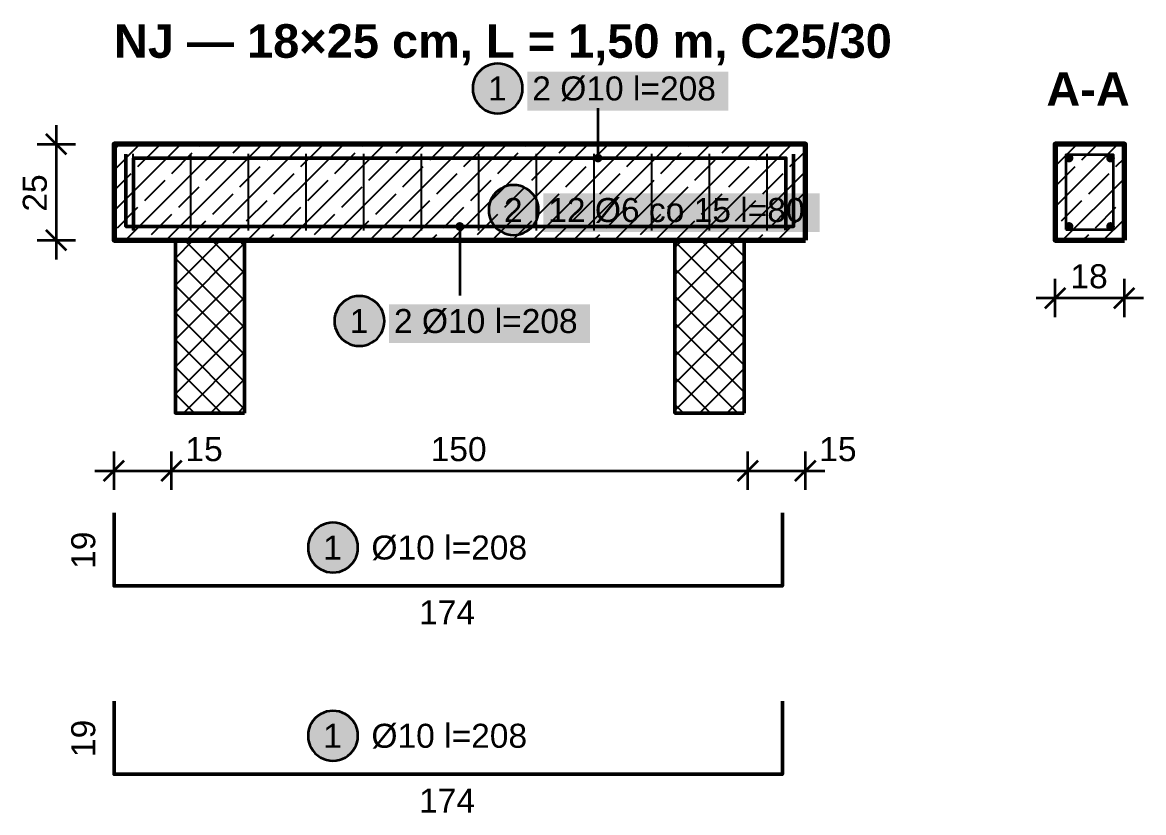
# Model space of a CAD drawing. Header units: metres. Extents: x 0.1 to 13.6, y -9.2 to -0.1.
# Drawn here: x 0.062 to 2.98, y -2.115 to -0.058 of the extents above; entities that cross this region are included whole.
import ezdxf

# ---------------------------------------------------------------- set-up
doc = ezdxf.new("R2010")
doc.units = ezdxf.units.M
for name, color, linetype, lineweight in [('A-KRESKOWANIE', 8, 'Continuous', 18), ('A-MASKA', 7, 'Continuous', 18), ('A-OPISY', 2, 'Continuous', 25), ('K-KONSTR', 7, 'Continuous', 50), ('K-WYMIARY', 1, 'Continuous', 25), ('K-ZBROJENIE', 1, 'Continuous', 100), ('K-ZBROJENIE-OPIS', 2, 'Continuous', 25)]:
    doc.layers.add(name, color=color, linetype=linetype, lineweight=lineweight)
doc.styles.add('PL_ARIAL', font='arial.ttf')
doc.styles.add('PL_ARIAL_B', font='arialbd.ttf')

msp = doc.modelspace()

# ---------------------------------------------------------------- hatches: boundary and pattern name
at = {"layer": 'A-MASKA', "true_color": 0xffffff}
for points in [[(1.3762, -0.2873), (1.8988, -0.2873), (1.8988, -0.186), (1.3762, -0.186)], [(1.4178, -0.6038), (2.1372, -0.6038), (2.1372, -0.5025), (1.4178, -0.5025)], [(1.0162, -0.8927), (1.5388, -0.8927), (1.5388, -0.7915), (1.0162, -0.7915)]]:
    msp.add_hatch(color=7, dxfattribs=at).paths.add_polyline_path(points)
at = {"layer": 'K-ZBROJENIE', "true_color": 0x000000}
for points in [[(2.7973, -0.411), (2.7972, -0.4121), (2.797, -0.4132), (2.7968, -0.4143), (2.7964, -0.4153), (2.7959, -0.4163), (2.7954, -0.4173), (2.7947, -0.4181), (2.794, -0.419), (2.7931, -0.4197), (2.7923, -0.4204), (2.7913, -0.4209), (2.7903, -0.4214), (2.7893, -0.4218), (2.7882, -0.422), (2.7871, -0.4222), (2.786, -0.4223), (2.7849, -0.4222), (2.7838, -0.422), (2.7827, -0.4218), (2.7817, -0.4214), (2.7807, -0.4209), (2.7797, -0.4204), (2.7789, -0.4197), (2.778, -0.419), (2.7773, -0.4181), (2.7766, -0.4173), (2.7761, -0.4163), (2.7756, -0.4153), (2.7752, -0.4143), (2.775, -0.4132), (2.7748, -0.4121), (2.7748, -0.411), (2.7748, -0.4099), (2.775, -0.4088), (2.7752, -0.4077), (2.7756, -0.4067), (2.7761, -0.4057), (2.7766, -0.4047), (2.7773, -0.4039), (2.778, -0.403), (2.7789, -0.4023), (2.7797, -0.4016), (2.7807, -0.4011), (2.7817, -0.4006), (2.7827, -0.4002), (2.7838, -0.4), (2.7849, -0.3998), (2.786, -0.3998), (2.7871, -0.3998), (2.7882, -0.4), (2.7893, -0.4002), (2.7903, -0.4006), (2.7913, -0.4011), (2.7923, -0.4016), (2.7931, -0.4023), (2.794, -0.403), (2.7947, -0.4039), (2.7954, -0.4047), (2.7959, -0.4057), (2.7964, -0.4067), (2.7968, -0.4077), (2.797, -0.4088), (2.7972, -0.4099)], [(2.9053, -0.411), (2.9052, -0.4121), (2.905, -0.4132), (2.9048, -0.4143), (2.9044, -0.4153), (2.9039, -0.4163), (2.9034, -0.4173), (2.9027, -0.4181), (2.902, -0.419), (2.9011, -0.4197), (2.9003, -0.4204), (2.8993, -0.4209), (2.8983, -0.4214), (2.8973, -0.4218), (2.8962, -0.422), (2.8951, -0.4222), (2.894, -0.4223), (2.8929, -0.4222), (2.8918, -0.422), (2.8907, -0.4218), (2.8897, -0.4214), (2.8887, -0.4209), (2.8877, -0.4204), (2.8869, -0.4197), (2.886, -0.419), (2.8853, -0.4181), (2.8846, -0.4173), (2.8841, -0.4163), (2.8836, -0.4153), (2.8832, -0.4143), (2.883, -0.4132), (2.8828, -0.4121), (2.8828, -0.411), (2.8828, -0.4099), (2.883, -0.4088), (2.8832, -0.4077), (2.8836, -0.4067), (2.8841, -0.4057), (2.8846, -0.4047), (2.8853, -0.4039), (2.886, -0.403), (2.8869, -0.4023), (2.8877, -0.4016), (2.8887, -0.4011), (2.8897, -0.4006), (2.8907, -0.4002), (2.8918, -0.4), (2.8929, -0.3998), (2.894, -0.3998), (2.8951, -0.3998), (2.8962, -0.4), (2.8973, -0.4002), (2.8983, -0.4006), (2.8993, -0.4011), (2.9003, -0.4016), (2.9011, -0.4023), (2.902, -0.403), (2.9027, -0.4039), (2.9034, -0.4047), (2.9039, -0.4057), (2.9044, -0.4067), (2.9048, -0.4077), (2.905, -0.4088), (2.9052, -0.4099)], [(2.7973, -0.589), (2.7972, -0.5901), (2.797, -0.5912), (2.7968, -0.5923), (2.7964, -0.5933), (2.7959, -0.5943), (2.7954, -0.5953), (2.7947, -0.5961), (2.794, -0.597), (2.7931, -0.5977), (2.7923, -0.5984), (2.7913, -0.5989), (2.7903, -0.5994), (2.7893, -0.5998), (2.7882, -0.6), (2.7871, -0.6002), (2.786, -0.6002), (2.7849, -0.6002), (2.7838, -0.6), (2.7827, -0.5998), (2.7817, -0.5994), (2.7807, -0.5989), (2.7797, -0.5984), (2.7789, -0.5977), (2.778, -0.597), (2.7773, -0.5961), (2.7766, -0.5953), (2.7761, -0.5943), (2.7756, -0.5933), (2.7752, -0.5923), (2.775, -0.5912), (2.7748, -0.5901), (2.7748, -0.589), (2.7748, -0.5879), (2.775, -0.5868), (2.7752, -0.5857), (2.7756, -0.5847), (2.7761, -0.5837), (2.7766, -0.5827), (2.7773, -0.5819), (2.778, -0.581), (2.7789, -0.5803), (2.7797, -0.5796), (2.7807, -0.5791), (2.7817, -0.5786), (2.7827, -0.5782), (2.7838, -0.578), (2.7849, -0.5778), (2.786, -0.5777), (2.7871, -0.5778), (2.7882, -0.578), (2.7893, -0.5782), (2.7903, -0.5786), (2.7913, -0.5791), (2.7923, -0.5796), (2.7931, -0.5803), (2.794, -0.581), (2.7947, -0.5819), (2.7954, -0.5827), (2.7959, -0.5837), (2.7964, -0.5847), (2.7968, -0.5857), (2.797, -0.5868), (2.7972, -0.5879)], [(2.9053, -0.589), (2.9052, -0.5901), (2.905, -0.5912), (2.9048, -0.5923), (2.9044, -0.5933), (2.9039, -0.5943), (2.9034, -0.5953), (2.9027, -0.5961), (2.902, -0.597), (2.9011, -0.5977), (2.9003, -0.5984), (2.8993, -0.5989), (2.8983, -0.5994), (2.8973, -0.5998), (2.8962, -0.6), (2.8951, -0.6002), (2.894, -0.6002), (2.8929, -0.6002), (2.8918, -0.6), (2.8907, -0.5998), (2.8897, -0.5994), (2.8887, -0.5989), (2.8877, -0.5984), (2.8869, -0.5977), (2.886, -0.597), (2.8853, -0.5961), (2.8846, -0.5953), (2.8841, -0.5943), (2.8836, -0.5933), (2.8832, -0.5923), (2.883, -0.5912), (2.8828, -0.5901), (2.8828, -0.589), (2.8828, -0.5879), (2.883, -0.5868), (2.8832, -0.5857), (2.8836, -0.5847), (2.8841, -0.5837), (2.8846, -0.5827), (2.8853, -0.5819), (2.886, -0.581), (2.8869, -0.5803), (2.8877, -0.5796), (2.8887, -0.5791), (2.8897, -0.5786), (2.8907, -0.5782), (2.8918, -0.578), (2.8929, -0.5778), (2.894, -0.5777), (2.8951, -0.5778), (2.8962, -0.578), (2.8973, -0.5782), (2.8983, -0.5786), (2.8993, -0.5791), (2.9003, -0.5796), (2.9011, -0.5803), (2.902, -0.581), (2.9027, -0.5819), (2.9034, -0.5827), (2.9039, -0.5837), (2.9044, -0.5847), (2.9048, -0.5857), (2.905, -0.5868), (2.9052, -0.5879)]]:
    msp.add_hatch(color=7, dxfattribs=at).paths.add_polyline_path(points)
at = {"layer": 'K-ZBROJENIE-OPIS', "true_color": 0xffffff}
for points in [[(1.3637, -0.2298), (1.3632, -0.2213), (1.3615, -0.2129), (1.3588, -0.2049), (1.355, -0.1973), (1.3503, -0.1902), (1.3447, -0.1838), (1.3383, -0.1782), (1.3312, -0.1735), (1.3236, -0.1697), (1.3156, -0.167), (1.3072, -0.1653), (1.2987, -0.1648), (1.2903, -0.1653), (1.2819, -0.167), (1.2739, -0.1697), (1.2662, -0.1735), (1.2592, -0.1782), (1.2528, -0.1838), (1.2472, -0.1902), (1.2425, -0.1973), (1.2387, -0.2049), (1.236, -0.2129), (1.2343, -0.2213), (1.2337, -0.2298), (1.2343, -0.2382), (1.236, -0.2466), (1.2387, -0.2546), (1.2425, -0.2623), (1.2472, -0.2693), (1.2528, -0.2757), (1.2592, -0.2813), (1.2662, -0.286), (1.2739, -0.2898), (1.2819, -0.2925), (1.2903, -0.2942), (1.2987, -0.2948), (1.3072, -0.2942), (1.3156, -0.2925), (1.3236, -0.2898), (1.3312, -0.286), (1.3383, -0.2813), (1.3447, -0.2757), (1.3503, -0.2693), (1.355, -0.2623), (1.3588, -0.2546), (1.3615, -0.2466), (1.3632, -0.2382)], [(1.4053, -0.5463), (1.4047, -0.5378), (1.4031, -0.5294), (1.4003, -0.5214), (1.3966, -0.5138), (1.3918, -0.5067), (1.3862, -0.5003), (1.3798, -0.4947), (1.3728, -0.49), (1.3652, -0.4862), (1.3571, -0.4835), (1.3488, -0.4818), (1.3403, -0.4813), (1.3318, -0.4818), (1.3235, -0.4835), (1.3154, -0.4862), (1.3078, -0.49), (1.3007, -0.4947), (1.2943, -0.5003), (1.2887, -0.5067), (1.284, -0.5138), (1.2802, -0.5214), (1.2775, -0.5294), (1.2758, -0.5378), (1.2753, -0.5463), (1.2758, -0.5547), (1.2775, -0.5631), (1.2802, -0.5711), (1.284, -0.5788), (1.2887, -0.5858), (1.2943, -0.5922), (1.3007, -0.5978), (1.3078, -0.6025), (1.3154, -0.6063), (1.3235, -0.609), (1.3318, -0.6107), (1.3403, -0.6113), (1.3488, -0.6107), (1.3571, -0.609), (1.3652, -0.6063), (1.3728, -0.6025), (1.3798, -0.5978), (1.3862, -0.5922), (1.3918, -0.5858), (1.3966, -0.5788), (1.4003, -0.5711), (1.4031, -0.5631), (1.4047, -0.5547)], [(1.0037, -0.8352), (1.0032, -0.8268), (1.0015, -0.8184), (0.9988, -0.8104), (0.995, -0.8027), (0.9903, -0.7957), (0.9847, -0.7893), (0.9783, -0.7837), (0.9712, -0.779), (0.9636, -0.7752), (0.9556, -0.7725), (0.9472, -0.7708), (0.9387, -0.7702), (0.9303, -0.7708), (0.9219, -0.7725), (0.9139, -0.7752), (0.9062, -0.779), (0.8992, -0.7837), (0.8928, -0.7893), (0.8872, -0.7957), (0.8825, -0.8027), (0.8787, -0.8104), (0.876, -0.8184), (0.8743, -0.8268), (0.8737, -0.8352), (0.8743, -0.8437), (0.876, -0.8521), (0.8787, -0.8601), (0.8825, -0.8678), (0.8872, -0.8748), (0.8928, -0.8812), (0.8992, -0.8868), (0.9062, -0.8915), (0.9139, -0.8953), (0.9219, -0.898), (0.9303, -0.8997), (0.9387, -0.9002), (0.9472, -0.8997), (0.9556, -0.898), (0.9636, -0.8953), (0.9712, -0.8915), (0.9783, -0.8868), (0.9847, -0.8812), (0.9903, -0.8748), (0.995, -0.8678), (0.9988, -0.8601), (1.0015, -0.8521), (1.0032, -0.8437)], [(0.935, -1.425), (0.9344, -1.4165), (0.9328, -1.4082), (0.9301, -1.4001), (0.9263, -1.3925), (0.9216, -1.3854), (0.916, -1.379), (0.9096, -1.3734), (0.9025, -1.3687), (0.8949, -1.3649), (0.8868, -1.3622), (0.8785, -1.3606), (0.87, -1.36), (0.8615, -1.3606), (0.8532, -1.3622), (0.8451, -1.3649), (0.8375, -1.3687), (0.8304, -1.3734), (0.824, -1.379), (0.8184, -1.3854), (0.8137, -1.3925), (0.8099, -1.4001), (0.8072, -1.4082), (0.8056, -1.4165), (0.805, -1.425), (0.8056, -1.4335), (0.8072, -1.4418), (0.8099, -1.4499), (0.8137, -1.4575), (0.8184, -1.4646), (0.824, -1.471), (0.8304, -1.4766), (0.8375, -1.4813), (0.8451, -1.4851), (0.8532, -1.4878), (0.8615, -1.4894), (0.87, -1.49), (0.8785, -1.4894), (0.8868, -1.4878), (0.8949, -1.4851), (0.9025, -1.4813), (0.9096, -1.4766), (0.916, -1.471), (0.9216, -1.4646), (0.9263, -1.4575), (0.9301, -1.4499), (0.9328, -1.4418), (0.9344, -1.4335)], [(0.935, -1.915), (0.9344, -1.9065), (0.9328, -1.8982), (0.9301, -1.8901), (0.9263, -1.8825), (0.9216, -1.8754), (0.916, -1.869), (0.9096, -1.8634), (0.9025, -1.8587), (0.8949, -1.8549), (0.8868, -1.8522), (0.8785, -1.8506), (0.87, -1.85), (0.8615, -1.8506), (0.8532, -1.8522), (0.8451, -1.8549), (0.8375, -1.8587), (0.8304, -1.8634), (0.824, -1.869), (0.8184, -1.8754), (0.8137, -1.8825), (0.8099, -1.8901), (0.8072, -1.8982), (0.8056, -1.9065), (0.805, -1.915), (0.8056, -1.9235), (0.8072, -1.9318), (0.8099, -1.9399), (0.8137, -1.9475), (0.8184, -1.9546), (0.824, -1.961), (0.8304, -1.9666), (0.8375, -1.9713), (0.8451, -1.9751), (0.8532, -1.9778), (0.8615, -1.9794), (0.87, -1.98), (0.8785, -1.9794), (0.8868, -1.9778), (0.8949, -1.9751), (0.9025, -1.9713), (0.9096, -1.9666), (0.916, -1.961), (0.9216, -1.9546), (0.9263, -1.9475), (0.9301, -1.9399), (0.9328, -1.9318), (0.9344, -1.9235)]]:
    msp.add_hatch(color=7, dxfattribs=at).paths.add_polyline_path(points)
at = {"layer": 'K-ZBROJENIE-OPIS', "true_color": 0x000000}
for points in [[(1.5713, -0.411), (1.5709, -0.4081), (1.5697, -0.4054), (1.568, -0.403), (1.5656, -0.4013), (1.5629, -0.4001), (1.56, -0.3998), (1.5571, -0.4001), (1.5544, -0.4013), (1.552, -0.403), (1.5503, -0.4054), (1.5491, -0.4081), (1.5488, -0.411), (1.5491, -0.4139), (1.5503, -0.4166), (1.552, -0.419), (1.5544, -0.4207), (1.5571, -0.4219), (1.56, -0.4223), (1.5629, -0.4219), (1.5656, -0.4207), (1.568, -0.419), (1.5697, -0.4166), (1.5709, -0.4139)], [(1.2112, -0.589), (1.2109, -0.5861), (1.2097, -0.5834), (1.208, -0.581), (1.2056, -0.5793), (1.2029, -0.5781), (1.2, -0.5777), (1.1971, -0.5781), (1.1944, -0.5793), (1.192, -0.581), (1.1903, -0.5834), (1.1891, -0.5861), (1.1887, -0.589), (1.1891, -0.5919), (1.1903, -0.5946), (1.192, -0.597), (1.1944, -0.5987), (1.1971, -0.5999), (1.2, -0.6002), (1.2029, -0.5999), (1.2056, -0.5987), (1.208, -0.597), (1.2097, -0.5946), (1.2109, -0.5919)]]:
    msp.add_hatch(color=7, dxfattribs=at).paths.add_polyline_path(points)

# ---------------------------------------------------------------- linework, layer by layer
at = {"layer": 'A-KRESKOWANIE', "lineweight": 25, "ltscale": 0.025}
for points in [[(0.3, -0.5485), (0.4735, -0.375)], [(0.3, -0.4425), (0.3675, -0.375)], [(0.3, -0.3894), (0.3144, -0.375)], [(0.3296, -0.625), (0.5796, -0.375)], [(0.4357, -0.625), (0.6857, -0.375)], [(0.5215, -0.3801), (0.5266, -0.375)], [(0.5417, -0.625), (0.7917, -0.375)], [(0.6099, -0.3977), (0.6326, -0.375)], [(0.6478, -0.625), (0.8978, -0.375)], [(0.6983, -0.4154), (0.7387, -0.375)], [(0.7539, -0.625), (1.0039, -0.375)], [(0.8599, -0.625), (1.1099, -0.375)], [(0.9458, -0.3801), (0.9508, -0.375)], [(0.966, -0.625), (1.216, -0.375)], [(1.0341, -0.3977), (1.0569, -0.375)], [(1.0721, -0.625), (1.3221, -0.375)], [(1.1225, -0.4154), (1.163, -0.375)], [(1.1781, -0.625), (1.4281, -0.375)], [(1.2842, -0.625), (1.5342, -0.375)], [(1.37, -0.3801), (1.3751, -0.375)], [(1.3903, -0.625), (1.6403, -0.375)], [(1.4584, -0.3977), (1.4812, -0.375)], [(1.4963, -0.625), (1.7463, -0.375)], [(1.5468, -0.4154), (1.5872, -0.375)], [(1.6024, -0.625), (1.8524, -0.375)], [(1.7085, -0.625), (1.9585, -0.375)], [(1.7943, -0.3801), (1.7994, -0.375)], [(1.8145, -0.625), (2.0645, -0.375)], [(1.8827, -0.3977), (1.9054, -0.375)], [(1.9711, -0.4154), (2.0115, -0.375)], [(2.75, -0.538), (2.913, -0.375)], [(2.75, -0.432), (2.807, -0.375)], [(2.75, -0.3789), (2.7539, -0.375)], [(2.8196, -0.4154), (2.86, -0.375)], [(0.3624, -0.4331), (0.4154, -0.3801)], [(0.4508, -0.4508), (0.5038, -0.3977)], [(0.7867, -0.4331), (0.8397, -0.3801)], [(0.875, -0.4508), (0.9281, -0.3977)], [(1.2109, -0.4331), (1.264, -0.3801)], [(1.2993, -0.4508), (1.3523, -0.3977)], [(1.6352, -0.4331), (1.6882, -0.3801)], [(1.7236, -0.4508), (1.7766, -0.3977)], [(2.0594, -0.4331), (2.1, -0.3926)], [(0.5392, -0.4685), (0.5922, -0.4154)], [(0.6276, -0.4861), (0.6806, -0.4331)], [(0.9634, -0.4685), (1.0165, -0.4154)], [(1.0518, -0.4861), (1.1049, -0.4331)], [(1.3877, -0.4685), (1.4407, -0.4154)], [(1.4761, -0.4861), (1.5291, -0.4331)], [(1.812, -0.4685), (1.865, -0.4154)], [(1.9003, -0.4861), (1.9534, -0.4331)], [(2.75, -0.485), (2.8019, -0.4331)], [(2.908, -0.4331), (2.93, -0.4111)], [(0.3, -0.4955), (0.3447, -0.4508)], [(0.7159, -0.5038), (0.769, -0.4508)], [(1.1402, -0.5038), (1.1932, -0.4508)], [(1.5645, -0.5038), (1.6175, -0.4508)], [(1.9206, -0.625), (2.1, -0.4456)], [(1.9887, -0.5038), (2.0418, -0.4508)], [(2.7691, -0.625), (2.93, -0.4641)], [(2.8373, -0.5038), (2.8903, -0.4508)], [(0.3801, -0.5215), (0.4331, -0.4685)], [(0.4685, -0.5392), (0.5215, -0.4861)], [(0.8043, -0.5215), (0.8574, -0.4685)], [(0.8927, -0.5392), (0.9458, -0.4861)], [(1.2286, -0.5215), (1.2816, -0.4685)], [(1.317, -0.5392), (1.37, -0.4861)], [(1.6529, -0.5215), (1.7059, -0.4685)], [(1.7413, -0.5392), (1.7943, -0.4861)], [(0.5568, -0.5568), (0.6099, -0.5038)], [(0.6452, -0.5745), (0.6983, -0.5215)], [(0.9811, -0.5568), (1.0341, -0.5038)], [(1.0695, -0.5745), (1.1225, -0.5215)], [(1.4054, -0.5568), (1.4584, -0.5038)], [(1.4938, -0.5745), (1.5468, -0.5215)], [(1.8296, -0.5568), (1.8827, -0.5038)], [(1.918, -0.5745), (1.9711, -0.5215)], [(2.0771, -0.5215), (2.1, -0.4986)], [(2.7666, -0.5745), (2.8196, -0.5215)], [(2.9257, -0.5215), (2.93, -0.5171)], [(0.3094, -0.5922), (0.3624, -0.5392)], [(0.7336, -0.5922), (0.7867, -0.5392)], [(1.1579, -0.5922), (1.2109, -0.5392)], [(1.5822, -0.5922), (1.6352, -0.5392)], [(2.0064, -0.5922), (2.0594, -0.5392)], [(2.0267, -0.625), (2.1, -0.5517)], [(2.8549, -0.5922), (2.908, -0.5392)], [(0.3977, -0.6099), (0.4508, -0.5568)], [(0.4887, -0.625), (0.5392, -0.5745)], [(0.822, -0.6099), (0.875, -0.5568)], [(0.913, -0.625), (0.9634, -0.5745)], [(1.2463, -0.6099), (1.2993, -0.5568)], [(1.3372, -0.625), (1.3877, -0.5745)], [(1.6705, -0.6099), (1.7236, -0.5568)], [(1.7615, -0.625), (1.812, -0.5745)], [(2.8752, -0.625), (2.93, -0.5702)], [(0.5948, -0.625), (0.6276, -0.5922)], [(0.7008, -0.625), (0.7159, -0.6099)], [(1.019, -0.625), (1.0518, -0.5922)], [(1.1251, -0.625), (1.1402, -0.6099)], [(1.4433, -0.625), (1.4761, -0.5922)], [(1.5494, -0.625), (1.5645, -0.6099)], [(1.8676, -0.625), (1.9003, -0.5922)], [(1.9736, -0.625), (1.9887, -0.6099)], [(2.0948, -0.6099), (2.1, -0.6047)], [(2.8221, -0.625), (2.8373, -0.6099)], [(0.46, -0.7421), (0.5771, -0.625)], [(0.46, -0.6714), (0.5064, -0.625)], [(0.46, -0.8128), (0.64, -0.6328)], [(0.64, -0.7814), (0.4836, -0.625)], [(0.64, -0.7107), (0.5543, -0.625)], [(0.64, -0.64), (0.625, -0.625)], [(1.76, -0.7856), (1.9206, -0.625)], [(1.76, -0.7149), (1.8499, -0.625)], [(1.76, -0.6442), (1.7792, -0.625)], [(1.94, -0.8086), (1.76, -0.6286)], [(1.94, -0.7379), (1.8271, -0.625)], [(1.94, -0.6672), (1.8978, -0.625)], [(0.64, -0.8521), (0.46, -0.6721)], [(1.76, -0.8563), (1.94, -0.6763)], [(1.94, -0.8793), (1.76, -0.6993)], [(0.46, -0.8835), (0.64, -0.7035)], [(0.64, -0.9228), (0.46, -0.7428)], [(1.76, -0.927), (1.94, -0.747)], [(0.46, -0.9542), (0.64, -0.7742)], [(1.94, -0.9501), (1.76, -0.7701)], [(0.64, -0.9936), (0.46, -0.8136)], [(0.46, -1.0249), (0.64, -0.8449)], [(1.76, -0.9977), (1.94, -0.8177)], [(1.94, -1.0208), (1.76, -0.8408)], [(0.64, -1.0643), (0.46, -0.8843)], [(1.76, -1.0684), (1.94, -0.8884)], [(0.4806, -1.075), (0.64, -0.9156)], [(1.9235, -1.075), (1.76, -0.9115)], [(0.58, -1.075), (0.46, -0.955)], [(1.8241, -1.075), (1.94, -0.9591)], [(0.5513, -1.075), (0.64, -0.9863)], [(1.8528, -1.075), (1.76, -0.9822)], [(0.5093, -1.075), (0.46, -1.0257)], [(1.8948, -1.075), (1.94, -1.0298)], [(0.6221, -1.075), (0.64, -1.0571)], [(1.7821, -1.075), (1.76, -1.0529)]]:
    msp.add_lwpolyline(points, dxfattribs=at)
at = {"layer": 'K-KONSTR', "lineweight": 70, "ltscale": 0.025}
for points in [[(2.1, -0.625), (2.1, -0.375), (0.3, -0.375), (0.3, -0.625)], [(2.93, -0.625), (2.93, -0.375), (2.75, -0.375), (2.75, -0.625)]]:
    msp.add_lwpolyline(points, close=True, dxfattribs=at)
at = {"layer": 'K-KONSTR', "lineweight": 50, "ltscale": 0.025}
for points in [[(0.64, -1.075), (0.64, -0.625), (0.46, -0.625), (0.46, -1.075)], [(1.94, -1.075), (1.94, -0.625), (1.76, -0.625), (1.76, -1.075)]]:
    msp.add_lwpolyline(points, close=True, dxfattribs=at)
at = {"layer": 'K-WYMIARY', "lineweight": 35, "ltscale": 0.025}
for points in [[(0.1765, -0.4015), (0.1235, -0.3485)], [(0.15, -0.675), (0.15, -0.325)], [(0.1, -0.375), (0.2, -0.375)], [(0.1765, -0.6515), (0.1235, -0.5985)], [(0.1, -0.625), (0.2, -0.625)], [(2.75, -0.825), (2.75, -0.725)], [(2.93, -0.825), (2.93, -0.725)], [(2.7235, -0.8015), (2.7765, -0.7485)], [(2.9035, -0.8015), (2.9565, -0.7485)], [(2.7, -0.775), (2.98, -0.775)], [(0.3, -1.275), (0.3, -1.175)], [(0.45, -1.275), (0.45, -1.175)], [(1.95, -1.275), (1.95, -1.175)], [(2.1, -1.275), (2.1, -1.175)], [(0.25, -1.225), (2.15, -1.225)], [(0.2735, -1.2515), (0.3265, -1.1985)], [(0.4235, -1.2515), (0.4765, -1.1985)], [(1.9235, -1.2515), (1.9765, -1.1985)], [(2.0735, -1.2515), (2.1265, -1.1985)]]:
    msp.add_lwpolyline(points, dxfattribs=at)
at = {"layer": 'K-ZBROJENIE', "lineweight": 50, "ltscale": 0.025}
for points in [[(0.331, -0.401), (0.331, -0.589), (2.069, -0.589), (2.069, -0.401)], [(0.351, -0.599), (0.351, -0.411), (2.049, -0.411), (2.049, -0.599)], [(0.3, -1.335), (0.3, -1.525), (2.04, -1.525), (2.04, -1.335)], [(0.3, -1.825), (0.3, -2.015), (2.04, -2.015), (2.04, -1.825)]]:
    msp.add_lwpolyline(points, dxfattribs=at)
at = {"layer": 'K-ZBROJENIE', "lineweight": 25, "ltscale": 0.025}
for points in [[(0.35, -0.6), (0.35, -0.4)], [(0.5, -0.6), (0.5, -0.4)], [(0.65, -0.6), (0.65, -0.4)], [(0.8, -0.6), (0.8, -0.4)], [(0.95, -0.6), (0.95, -0.4)], [(1.1, -0.6), (1.1, -0.4)], [(1.25, -0.6), (1.25, -0.4)], [(1.4, -0.6), (1.4, -0.4)], [(1.55, -0.6), (1.55, -0.4)], [(1.7, -0.6), (1.7, -0.4)], [(1.85, -0.6), (1.85, -0.4)], [(2, -0.6), (2, -0.4)]]:
    msp.add_lwpolyline(points, dxfattribs=at)
at = {"layer": 'K-ZBROJENIE', "lineweight": 35, "ltscale": 0.025}
msp.add_lwpolyline([(2.778, -0.597), (2.902, -0.597), (2.902, -0.403), (2.778, -0.403)], close=True, dxfattribs=at)
at = {"layer": 'K-ZBROJENIE-OPIS', "lineweight": 35, "ltscale": 0.025}
for points in [[(1.3637, -0.2298), (1.3632, -0.2213), (1.3615, -0.2129), (1.3588, -0.2049), (1.355, -0.1973), (1.3503, -0.1902), (1.3447, -0.1838), (1.3383, -0.1782), (1.3312, -0.1735), (1.3236, -0.1697), (1.3156, -0.167), (1.3072, -0.1653), (1.2987, -0.1648), (1.2903, -0.1653), (1.2819, -0.167), (1.2739, -0.1697), (1.2662, -0.1735), (1.2592, -0.1782), (1.2528, -0.1838), (1.2472, -0.1902), (1.2425, -0.1973), (1.2387, -0.2049), (1.236, -0.2129), (1.2343, -0.2213), (1.2337, -0.2298), (1.2343, -0.2382), (1.236, -0.2466), (1.2387, -0.2546), (1.2425, -0.2623), (1.2472, -0.2693), (1.2528, -0.2757), (1.2592, -0.2813), (1.2662, -0.286), (1.2739, -0.2898), (1.2819, -0.2925), (1.2903, -0.2942), (1.2987, -0.2948), (1.3072, -0.2942), (1.3156, -0.2925), (1.3236, -0.2898), (1.3312, -0.286), (1.3383, -0.2813), (1.3447, -0.2757), (1.3503, -0.2693), (1.355, -0.2623), (1.3588, -0.2546), (1.3615, -0.2466), (1.3632, -0.2382)], [(1.4053, -0.5463), (1.4047, -0.5378), (1.4031, -0.5294), (1.4003, -0.5214), (1.3966, -0.5138), (1.3918, -0.5067), (1.3862, -0.5003), (1.3798, -0.4947), (1.3728, -0.49), (1.3652, -0.4862), (1.3571, -0.4835), (1.3488, -0.4818), (1.3403, -0.4813), (1.3318, -0.4818), (1.3235, -0.4835), (1.3154, -0.4862), (1.3078, -0.49), (1.3007, -0.4947), (1.2943, -0.5003), (1.2887, -0.5067), (1.284, -0.5138), (1.2802, -0.5214), (1.2775, -0.5294), (1.2758, -0.5378), (1.2753, -0.5463), (1.2758, -0.5547), (1.2775, -0.5631), (1.2802, -0.5711), (1.284, -0.5788), (1.2887, -0.5858), (1.2943, -0.5922), (1.3007, -0.5978), (1.3078, -0.6025), (1.3154, -0.6063), (1.3235, -0.609), (1.3318, -0.6107), (1.3403, -0.6113), (1.3488, -0.6107), (1.3571, -0.609), (1.3652, -0.6063), (1.3728, -0.6025), (1.3798, -0.5978), (1.3862, -0.5922), (1.3918, -0.5858), (1.3966, -0.5788), (1.4003, -0.5711), (1.4031, -0.5631), (1.4047, -0.5547)], [(1.0037, -0.8352), (1.0032, -0.8268), (1.0015, -0.8184), (0.9988, -0.8104), (0.995, -0.8027), (0.9903, -0.7957), (0.9847, -0.7893), (0.9783, -0.7837), (0.9712, -0.779), (0.9636, -0.7752), (0.9556, -0.7725), (0.9472, -0.7708), (0.9387, -0.7702), (0.9303, -0.7708), (0.9219, -0.7725), (0.9139, -0.7752), (0.9062, -0.779), (0.8992, -0.7837), (0.8928, -0.7893), (0.8872, -0.7957), (0.8825, -0.8027), (0.8787, -0.8104), (0.876, -0.8184), (0.8743, -0.8268), (0.8737, -0.8352), (0.8743, -0.8437), (0.876, -0.8521), (0.8787, -0.8601), (0.8825, -0.8678), (0.8872, -0.8748), (0.8928, -0.8812), (0.8992, -0.8868), (0.9062, -0.8915), (0.9139, -0.8953), (0.9219, -0.898), (0.9303, -0.8997), (0.9387, -0.9002), (0.9472, -0.8997), (0.9556, -0.898), (0.9636, -0.8953), (0.9712, -0.8915), (0.9783, -0.8868), (0.9847, -0.8812), (0.9903, -0.8748), (0.995, -0.8678), (0.9988, -0.8601), (1.0015, -0.8521), (1.0032, -0.8437)], [(0.935, -1.425), (0.9344, -1.4165), (0.9328, -1.4082), (0.9301, -1.4001), (0.9263, -1.3925), (0.9216, -1.3854), (0.916, -1.379), (0.9096, -1.3734), (0.9025, -1.3687), (0.8949, -1.3649), (0.8868, -1.3622), (0.8785, -1.3606), (0.87, -1.36), (0.8615, -1.3606), (0.8532, -1.3622), (0.8451, -1.3649), (0.8375, -1.3687), (0.8304, -1.3734), (0.824, -1.379), (0.8184, -1.3854), (0.8137, -1.3925), (0.8099, -1.4001), (0.8072, -1.4082), (0.8056, -1.4165), (0.805, -1.425), (0.8056, -1.4335), (0.8072, -1.4418), (0.8099, -1.4499), (0.8137, -1.4575), (0.8184, -1.4646), (0.824, -1.471), (0.8304, -1.4766), (0.8375, -1.4813), (0.8451, -1.4851), (0.8532, -1.4878), (0.8615, -1.4894), (0.87, -1.49), (0.8785, -1.4894), (0.8868, -1.4878), (0.8949, -1.4851), (0.9025, -1.4813), (0.9096, -1.4766), (0.916, -1.471), (0.9216, -1.4646), (0.9263, -1.4575), (0.9301, -1.4499), (0.9328, -1.4418), (0.9344, -1.4335)], [(0.935, -1.915), (0.9344, -1.9065), (0.9328, -1.8982), (0.9301, -1.8901), (0.9263, -1.8825), (0.9216, -1.8754), (0.916, -1.869), (0.9096, -1.8634), (0.9025, -1.8587), (0.8949, -1.8549), (0.8868, -1.8522), (0.8785, -1.8506), (0.87, -1.85), (0.8615, -1.8506), (0.8532, -1.8522), (0.8451, -1.8549), (0.8375, -1.8587), (0.8304, -1.8634), (0.824, -1.869), (0.8184, -1.8754), (0.8137, -1.8825), (0.8099, -1.8901), (0.8072, -1.8982), (0.8056, -1.9065), (0.805, -1.915), (0.8056, -1.9235), (0.8072, -1.9318), (0.8099, -1.9399), (0.8137, -1.9475), (0.8184, -1.9546), (0.824, -1.961), (0.8304, -1.9666), (0.8375, -1.9713), (0.8451, -1.9751), (0.8532, -1.9778), (0.8615, -1.9794), (0.87, -1.98), (0.8785, -1.9794), (0.8868, -1.9778), (0.8949, -1.9751), (0.9025, -1.9713), (0.9096, -1.9666), (0.916, -1.961), (0.9216, -1.9546), (0.9263, -1.9475), (0.9301, -1.9399), (0.9328, -1.9318), (0.9344, -1.9235)]]:
    msp.add_lwpolyline(points, close=True, dxfattribs=at)
for points in [[(1.56, -0.411), (1.56, -0.281)], [(1.2, -0.589), (1.2, -0.769)]]:
    msp.add_lwpolyline(points, dxfattribs=at)

# ---------------------------------------------------------------- texts
at = {"layer": 'A-OPISY', "style": 'PL_ARIAL_B'}
for s, p in [('NJ — 18×25 cm, L = 1,50 m, C25/30', (0.3, -0.15)), ('A-A', (2.727, -0.275))]:
    msp.add_text(s, height=0.0875, dxfattribs=at).set_placement(p)
at = {"layer": 'K-WYMIARY', "style": 'PL_ARIAL'}
msp.add_text('25', height=0.0625, rotation=90, dxfattribs=at).set_placement((0.125, -0.5505))
for s, p in [('18', (2.7895, -0.75)), ('15', (0.4858, -1.2)), ('150', (1.1242, -1.2)), ('15', (2.1358, -1.2))]:
    msp.add_text(s, height=0.0625, dxfattribs=at).set_placement(p)
at = {"layer": 'K-ZBROJENIE-OPIS', "style": 'PL_ARIAL'}
for s, p in [('1', (1.2735, -0.261)), ('2 Ø10 l=208', (1.3887, -0.261)), ('2', (1.315, -0.5775)), ('12 Ø6 co 15 l=80', (1.4303, -0.5775)), ('1', (0.9135, -0.8665)), ('2 Ø10 l=208', (1.0287, -0.8665)), ('1', (0.8447, -1.4562)), ('Ø10 l=208', (0.97, -1.4562)), ('174', (1.0942, -1.625)), ('1', (0.8447, -1.9463)), ('Ø10 l=208', (0.97, -1.9463)), ('174', (1.0942, -2.115))]:
    msp.add_text(s, height=0.0625, dxfattribs=at).set_placement(p)
for p in [(0.2511, -1.4805), (0.2511, -1.9705)]:
    msp.add_text('19', height=0.0625, rotation=90, dxfattribs=at).set_placement(p)

doc.saveas('drawing.dxf')
